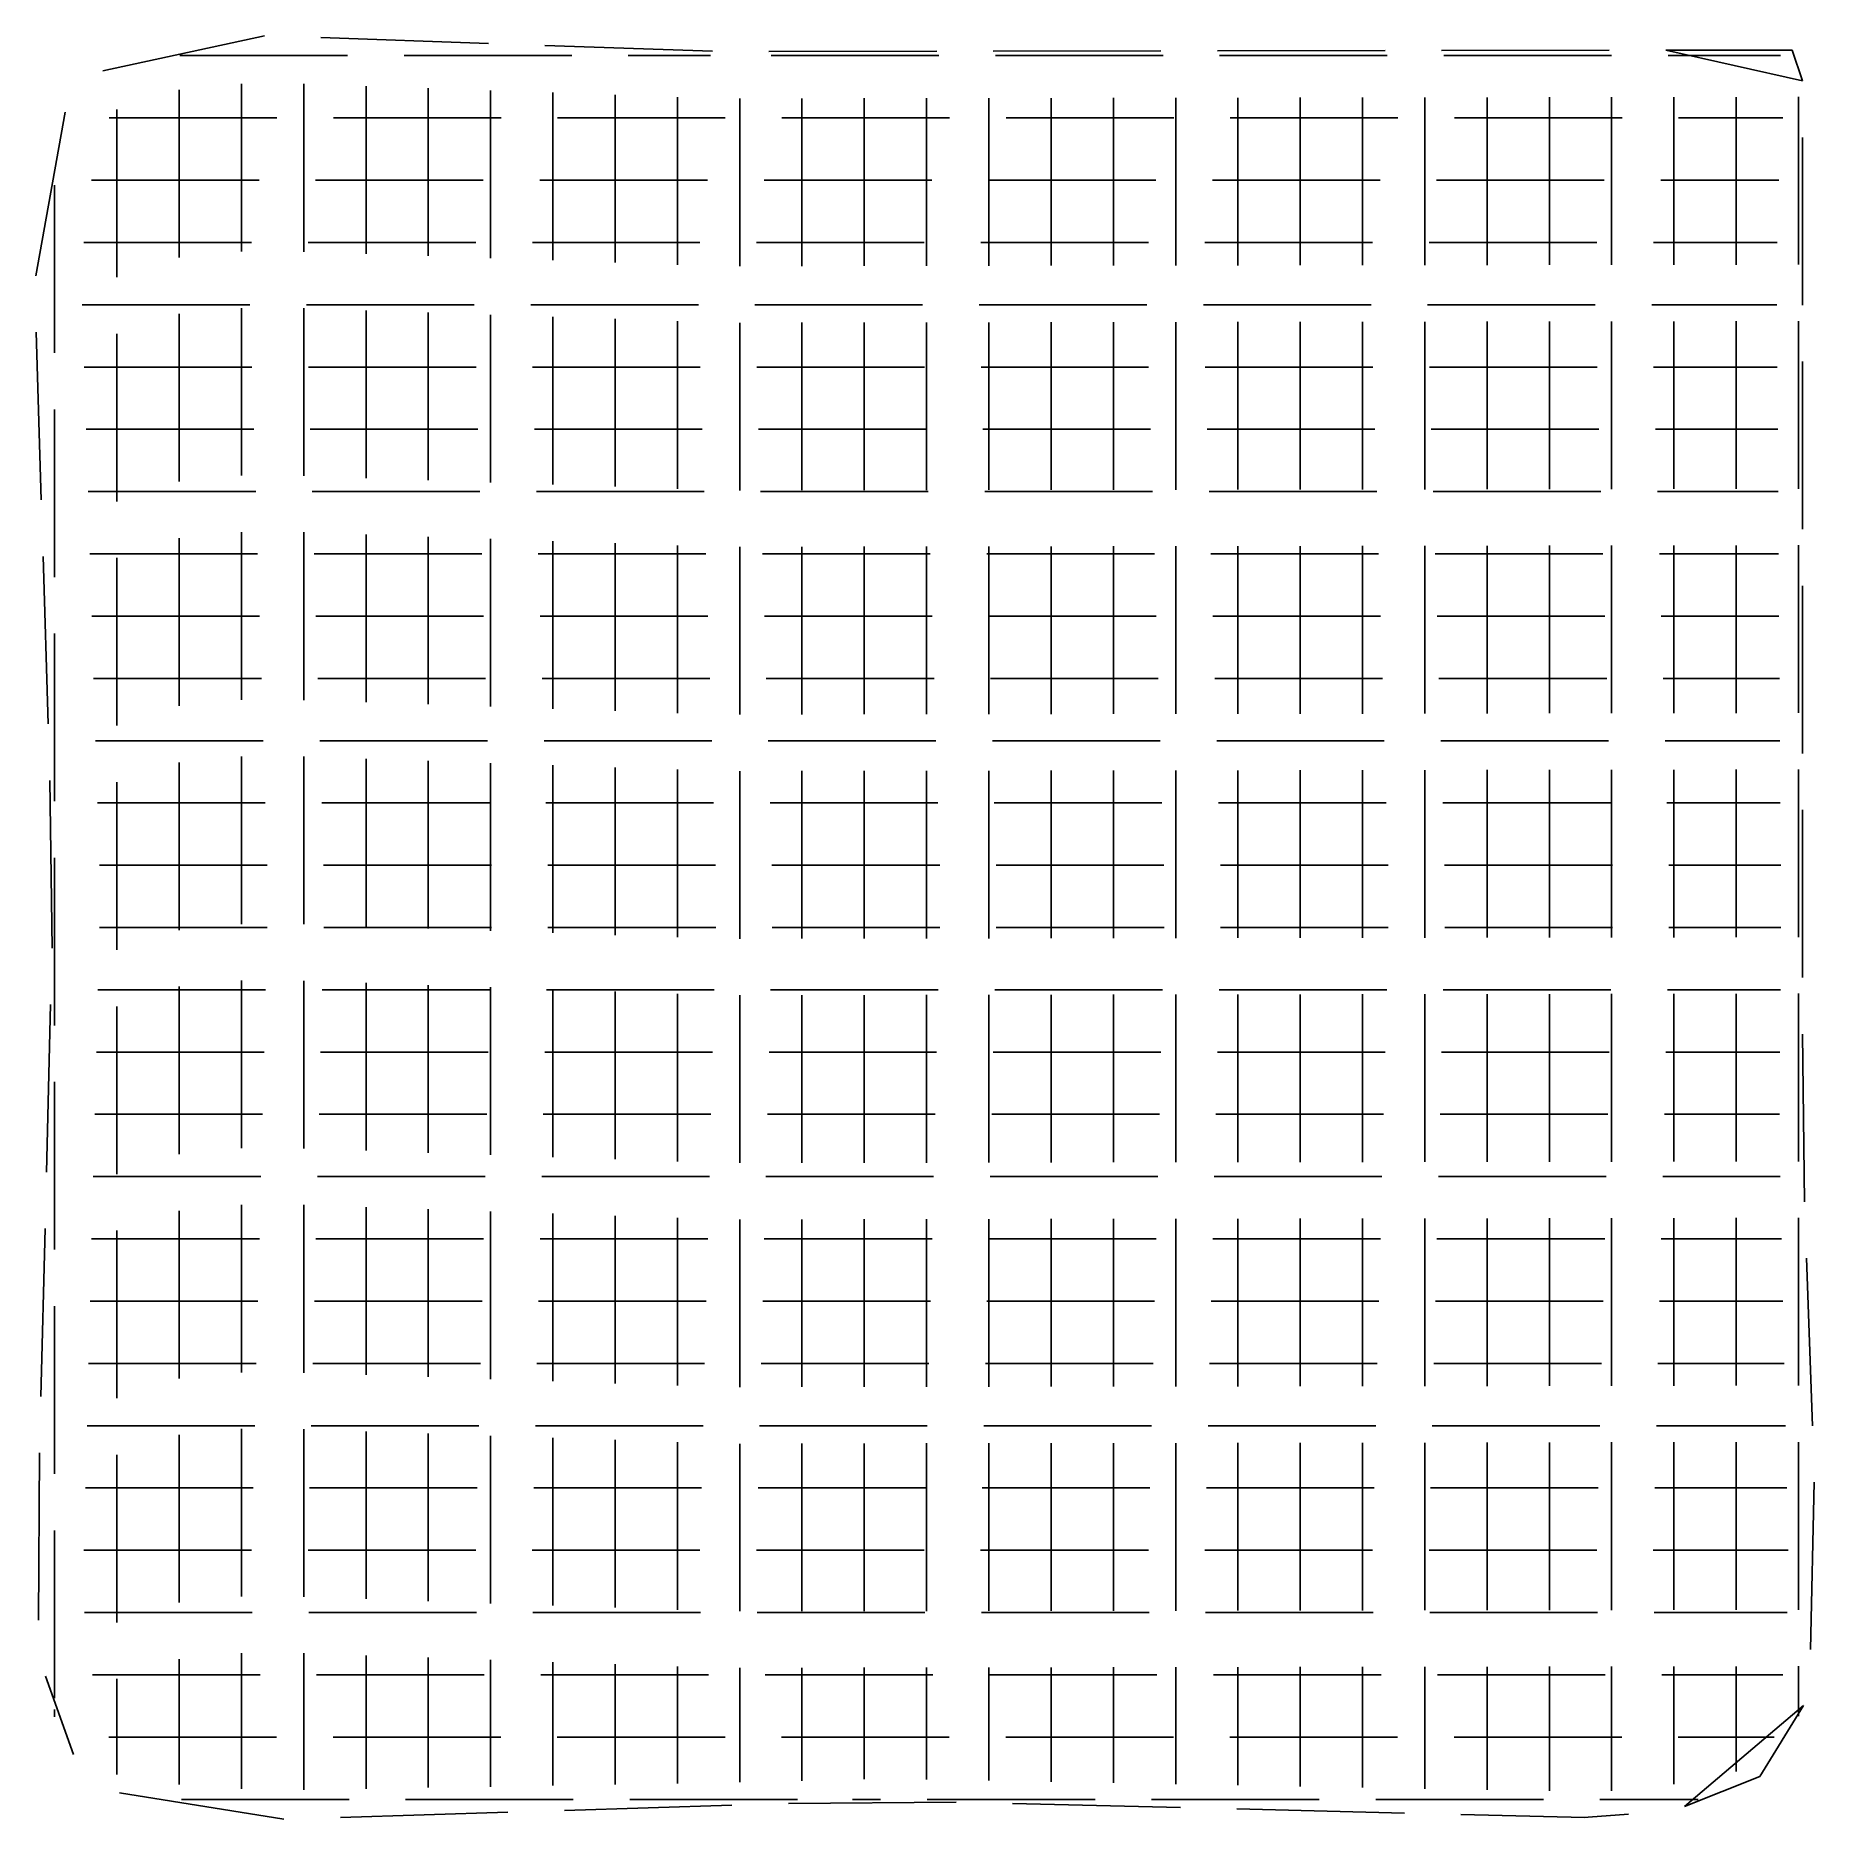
# Model space of a CAD drawing. Extents: x 0.4 to 14.7, y 0.4 to 14.8.
import ezdxf

# ---------------------------------------------------------------- set-up
doc = ezdxf.new("R2010")
doc.units = 0

msp = doc.modelspace()

# ---------------------------------------------------------------- linework, layer by layer
for p, q in [((0.978985, 14.469627), (2.276396, 14.752561)), ((2.729467, 14.736808), (4.075407, 14.690011)), ((4.528419, 14.67426), (5.874303, 14.627465)), ((6.327432, 14.62566), (7.674117, 14.627605)), ((8.127465, 14.62826), (9.473493, 14.630205)), ((9.927521, 14.63086), (11.274016, 14.632805)), ((11.727628, 14.633461), (13.074112, 14.635406)), ((13.528092, 14.636061), (14.543025, 14.637527)), ((14.626218, 14.389661), (13.528092, 14.636061)), ((14.543025, 14.637527), (14.626218, 14.389661)), ((1.598, 14.592238), (2.768, 14.592238)), ((1.598, 14.592238), (2.768, 14.592238)), ((2.768, 14.592238), (2.944, 14.592238)), ((3.398, 14.592238), (4.568, 14.592238)), ((4.568, 14.592238), (4.744, 14.592238)), ((5.198, 14.592238), (5.85944, 14.592238)), ((6.346, 14.592238), (7.516, 14.592238)), ((7.516, 14.592238), (7.692, 14.592238)), ((8.146, 14.592238), (8.322, 14.592238)), ((8.322, 14.592238), (9.492, 14.592238)), ((9.946, 14.592238), (11.116, 14.592238)), ((11.116, 14.592238), (11.292, 14.592238)), ((11.746, 14.592238), (12.916, 14.592238)), ((12.916, 14.592238), (13.092, 14.592238)), ((13.546, 14.592238), (14.44846, 14.592238)), ((2.092849, 14.19), (2.092849, 14.366)), ((2.592849, 14.189), (2.592849, 14.365)), ((3.092849, 14.171), (3.092849, 14.347)), ((3.592849, 13.16), (3.592849, 14.33)), ((1.592849, 14.142), (1.592849, 14.318)), ((2.092849, 13.02), (2.092849, 14.19)), ((2.592849, 13.018), (2.592849, 14.189)), ((4.092849, 13.142), (4.092849, 14.312)), ((4.592849, 13.125), (4.592849, 14.295)), ((5.092849, 13.108), (5.092849, 14.278)), ((5.592849, 13.09), (5.592849, 14.26)), ((6.092849, 13.078), (6.092849, 14.248)), ((6.592849, 13.079), (6.592849, 14.249)), ((7.092849, 13.08), (7.092849, 14.25)), ((7.592849, 13.08022), (7.592849, 14.251)), ((8.092849, 13.081), (8.092849, 14.251)), ((8.592849, 13.082), (8.592849, 14.252)), ((9.092849, 13.083), (9.092849, 14.253)), ((9.592849, 13.083), (9.592849, 14.253)), ((10.092849, 14.078), (10.092849, 14.254)), ((10.592849, 13.085), (10.592849, 14.255)), ((11.092849, 14.08), (11.092849, 14.256)), ((11.592849, 13.086), (11.592849, 14.256)), ((12.092849, 14.081), (12.092849, 14.257)), ((12.592849, 13.088), (12.592849, 14.258)), ((13.092849, 13.088), (13.092849, 14.25878)), ((13.592849, 13.089), (13.592849, 14.259)), ((14.092849, 13.09), (14.092849, 14.26)), ((14.592849, 13.091), (14.592849, 14.261)), ((0.440667, 12.825021), (0.678687, 14.137251)), ((1.031, 14.092238), (1.207, 14.092238)), ((1.031, 14.092238), (1.207, 14.092238)), ((1.092849, 12.989), (1.092849, 14.159)), ((1.207, 14.092238), (2.377, 14.092238)), ((1.592849, 12.972), (1.592849, 14.142)), ((2.831, 14.092238), (3.007, 14.092238)), ((3.007, 14.092238), (4.177, 14.092238)), ((3.092849, 13.001), (3.092849, 14.171)), ((4.631, 14.092238), (4.807, 14.092238)), ((4.807, 14.092238), (5.977, 14.092238)), ((6.431, 14.092238), (6.607, 14.092238)), ((6.607, 14.092238), (7.777, 14.092238)), ((8.231, 14.092238), (9.401, 14.092238)), ((9.401, 14.092238), (9.577, 14.092238)), ((10.031, 14.092238), (11.201, 14.092238)), ((10.092849, 12.908), (10.092849, 14.078)), ((11.092849, 12.909), (11.092849, 14.08)), ((11.201, 14.092238), (11.377, 14.092238)), ((11.831, 14.092238), (13.001, 14.092238)), ((12.092849, 12.911), (12.092849, 14.081)), ((13.001, 14.092238), (13.177, 14.092238)), ((13.631, 14.092238), (14.46716, 14.092238)), ((14.626213, 13.936284), (14.626198, 12.589563)), ((0.592849, 13.376), (0.592849, 13.552)), ((0.888, 13.592238), (2.058, 13.592238)), ((0.888, 13.592238), (2.058, 13.592238)), ((2.058, 13.592238), (2.234, 13.592238)), ((2.688, 13.592238), (3.858, 13.592238)), ((3.858, 13.592238), (4.034, 13.592238)), ((4.488, 13.592238), (4.664, 13.592238)), ((4.664, 13.592238), (5.834, 13.592238)), ((6.288, 13.592238), (6.464, 13.592238)), ((6.464, 13.592238), (7.634, 13.592238)), ((8.088, 13.592238), (8.264, 13.592238)), ((8.264, 13.592238), (9.434, 13.592238)), ((9.888, 13.592238), (11.058, 13.592238)), ((11.058, 13.592238), (11.234, 13.592238)), ((11.688, 13.592238), (12.858, 13.592238)), ((12.858, 13.592238), (13.034, 13.592238)), ((13.488, 13.592238), (14.4357, 13.592238)), ((0.592849, 12.206), (0.592849, 13.376)), ((0.828, 13.092238), (1.998, 13.092238)), ((0.828, 13.092238), (1.998, 13.092238)), ((1.998, 13.092238), (2.174, 13.092238)), ((2.628, 13.092238), (3.798, 13.092238)), ((3.592849, 12.984), (3.592849, 13.16)), ((3.798, 13.092238), (3.974, 13.092238)), ((4.092849, 12.966), (4.092849, 13.142)), ((4.428, 13.092238), (5.598, 13.092238)), ((4.592849, 12.949), (4.592849, 13.125)), ((5.092849, 12.932), (5.092849, 13.108)), ((5.592849, 12.914), (5.592849, 13.09)), ((5.598, 13.092238), (5.774, 13.092238)), ((6.092849, 12.902), (6.092849, 13.078)), ((6.228, 13.092238), (7.398, 13.092238)), ((6.592849, 12.903), (6.592849, 13.079)), ((7.092849, 12.904), (7.092849, 13.08)), ((7.398, 13.092238), (7.574, 13.092238)), ((7.592849, 12.904), (7.592849, 13.08022)), ((8.028, 13.092238), (9.198, 13.092238)), ((8.092849, 12.905), (8.092849, 13.081)), ((8.592849, 12.906), (8.592849, 13.082)), ((9.092849, 12.907), (9.092849, 13.083)), ((9.198, 13.092238), (9.374, 13.092238)), ((9.592849, 12.907), (9.592849, 13.083)), ((9.828, 13.092238), (10.998, 13.092238)), ((10.592849, 12.909), (10.592849, 13.085)), ((10.998, 13.092238), (11.174, 13.092238)), ((11.592849, 12.91), (11.592849, 13.086)), ((11.628, 13.092238), (12.798, 13.092238)), ((12.592849, 12.912), (12.592849, 13.088)), ((12.798, 13.092238), (12.974, 13.092238)), ((13.092849, 12.912), (13.092849, 13.088)), ((13.428, 13.092238), (14.4225, 13.092238)), ((13.592849, 12.913), (13.592849, 13.089)), ((14.092849, 12.914), (14.092849, 13.09)), ((14.592849, 12.91478), (14.592849, 13.091)), ((1.092849, 12.813), (1.092849, 12.989)), ((0.815, 12.592238), (1.985, 12.592238)), ((0.815, 12.592238), (1.985, 12.592238)), ((1.592849, 11.348), (1.592849, 12.518)), ((1.985, 12.592238), (2.161, 12.592238)), ((2.092849, 11.396), (2.092849, 12.566)), ((2.592849, 12.389), (2.592849, 12.565)), ((2.615, 12.592238), (2.791, 12.592238)), ((2.791, 12.592238), (3.961, 12.592238)), ((3.092849, 11.377), (3.092849, 12.547)), ((3.592849, 11.36), (3.592849, 12.53)), ((4.092849, 11.342), (4.092849, 12.512)), ((4.415, 12.592238), (5.585, 12.592238)), ((4.592849, 11.325), (4.592849, 12.495)), ((5.092849, 11.308), (5.092849, 12.478)), ((5.585, 12.592238), (5.761, 12.592238)), ((5.592849, 11.29), (5.592849, 12.46)), ((6.215, 12.592238), (7.385, 12.592238)), ((7.385, 12.592238), (7.561, 12.592238)), ((8.015, 12.592238), (9.185, 12.592238)), ((9.185, 12.592238), (9.361, 12.592238)), ((9.815, 12.592238), (10.985, 12.592238)), ((10.985, 12.592238), (11.161, 12.592238)), ((11.615, 12.592238), (12.785, 12.592238)), ((12.785, 12.592238), (12.961, 12.592238)), ((13.415, 12.592238), (14.41964, 12.592238)), ((13.592849, 12.283), (13.592849, 12.459)), ((14.092849, 11.29), (14.092849, 12.46)), ((14.592849, 11.291), (14.592849, 12.461)), ((0.485655, 11.025284), (0.444445, 12.371144)), ((1.092849, 11.189), (1.092849, 12.359)), ((2.592849, 11.218), (2.592849, 12.389)), ((6.092849, 11.278), (6.092849, 12.448)), ((6.592849, 11.279), (6.592849, 12.449)), ((7.092849, 11.28), (7.092849, 12.45)), ((7.592849, 11.28022), (7.592849, 12.451)), ((8.092849, 11.281), (8.092849, 12.451)), ((8.592849, 11.282), (8.592849, 12.452)), ((9.092849, 11.283), (9.092849, 12.453)), ((9.592849, 11.283), (9.592849, 12.453)), ((10.092849, 11.284), (10.092849, 12.454)), ((10.592849, 11.285), (10.592849, 12.455)), ((11.092849, 12.28), (11.092849, 12.456)), ((11.592849, 12.28), (11.592849, 12.456)), ((12.092849, 11.287), (12.092849, 12.457)), ((12.592849, 11.288), (12.592849, 12.458)), ((13.092849, 11.288), (13.092849, 12.45878)), ((11.092849, 11.109), (11.092849, 12.28)), ((11.592849, 11.11), (11.592849, 12.28)), ((13.592849, 11.113), (13.592849, 12.283)), ((0.83, 12.092238), (1.006, 12.092238)), ((0.83, 12.092238), (1.006, 12.092238)), ((1.006, 12.092238), (2.176, 12.092238)), ((2.63, 12.092238), (3.8, 12.092238)), ((3.8, 12.092238), (3.976, 12.092238)), ((4.43, 12.092238), (5.6, 12.092238)), ((5.6, 12.092238), (5.776, 12.092238)), ((6.23, 12.092238), (6.406, 12.092238)), ((6.406, 12.092238), (7.576, 12.092238)), ((8.03, 12.092238), (9.2, 12.092238)), ((9.2, 12.092238), (9.376, 12.092238)), ((9.83, 12.092238), (11, 12.092238)), ((11, 12.092238), (11.176, 12.092238)), ((11.63, 12.092238), (11.806, 12.092238)), ((11.806, 12.092238), (12.976, 12.092238)), ((13.43, 12.092238), (14.42294, 12.092238)), ((14.626193, 12.136055), (14.626178, 10.790038)), ((0.592849, 10.582), (0.592849, 11.752)), ((0.845, 11.592238), (2.015, 11.592238)), ((0.845, 11.592238), (2.015, 11.592238)), ((2.015, 11.592238), (2.191, 11.592238)), ((2.645, 11.592238), (2.821, 11.592238)), ((2.821, 11.592238), (3.991, 11.592238)), ((4.445, 11.592238), (4.621, 11.592238)), ((4.621, 11.592238), (5.791, 11.592238)), ((6.245, 11.592238), (6.421, 11.592238)), ((6.421, 11.592238), (7.591, 11.592238)), ((8.045, 11.592238), (9.215, 11.592238)), ((9.215, 11.592238), (9.391, 11.592238)), ((9.845, 11.592238), (11.015, 11.592238)), ((11.015, 11.592238), (11.191, 11.592238)), ((11.645, 11.592238), (12.815, 11.592238)), ((12.815, 11.592238), (12.991, 11.592238)), ((13.445, 11.592238), (14.42624, 11.592238)), ((1.592849, 11.172), (1.592849, 11.348)), ((2.092849, 11.22), (2.092849, 11.396)), ((3.092849, 11.201), (3.092849, 11.377)), ((3.592849, 11.184), (3.592849, 11.36)), ((4.092849, 11.166), (4.092849, 11.342)), ((4.592849, 11.149), (4.592849, 11.325)), ((1.092849, 11.013), (1.092849, 11.189)), ((5.092849, 11.132), (5.092849, 11.308)), ((5.592849, 11.114), (5.592849, 11.29)), ((6.092849, 11.102), (6.092849, 11.278)), ((6.592849, 11.103), (6.592849, 11.279)), ((7.092849, 11.104), (7.092849, 11.28)), ((7.592849, 11.104), (7.592849, 11.28022)), ((8.092849, 11.105), (8.092849, 11.281)), ((8.592849, 11.106), (8.592849, 11.282)), ((9.092849, 11.107), (9.092849, 11.283)), ((9.592849, 11.107), (9.592849, 11.283)), ((10.092849, 11.108), (10.092849, 11.284)), ((10.592849, 11.109), (10.592849, 11.285)), ((12.092849, 11.111), (12.092849, 11.287)), ((12.592849, 11.112), (12.592849, 11.288)), ((13.092849, 11.112), (13.092849, 11.288)), ((14.092849, 11.114), (14.092849, 11.29)), ((14.592849, 11.11478), (14.592849, 11.291)), ((0.861, 11.092238), (1.037, 11.092238)), ((0.861, 11.092238), (1.037, 11.092238)), ((1.037, 11.092238), (2.207, 11.092238)), ((2.661, 11.092238), (2.837, 11.092238)), ((2.837, 11.092238), (4.007, 11.092238)), ((4.461, 11.092238), (4.637, 11.092238)), ((4.637, 11.092238), (5.807, 11.092238)), ((6.261, 11.092238), (6.437, 11.092238)), ((6.437, 11.092238), (7.607, 11.092238)), ((8.061, 11.092238), (9.231, 11.092238)), ((9.231, 11.092238), (9.407, 11.092238)), ((9.861, 11.092238), (11.031, 11.092238)), ((11.031, 11.092238), (11.207, 11.092238)), ((11.661, 11.092238), (12.831, 11.092238)), ((12.831, 11.092238), (13.007, 11.092238)), ((13.461, 11.092238), (14.42976, 11.092238)), ((2.092849, 9.596), (2.092849, 10.766)), ((2.592849, 10.589), (2.592849, 10.765)), ((3.092849, 9.577), (3.092849, 10.747)), ((1.592849, 9.548), (1.592849, 10.718)), ((3.592849, 9.56), (3.592849, 10.73)), ((4.092849, 9.542), (4.092849, 10.712)), ((4.592849, 9.525), (4.592849, 10.695)), ((5.092849, 9.508), (5.092849, 10.678)), ((5.592849, 9.49), (5.592849, 10.66)), ((6.092849, 10.472), (6.092849, 10.648)), ((6.592849, 9.479), (6.592849, 10.649)), ((7.092849, 9.48), (7.092849, 10.65)), ((7.592849, 9.48022), (7.592849, 10.651)), ((8.092849, 9.481), (8.092849, 10.651)), ((8.592849, 9.482), (8.592849, 10.652)), ((9.092849, 9.483), (9.092849, 10.653)), ((9.592849, 9.483), (9.592849, 10.653)), ((10.092849, 9.484), (10.092849, 10.654)), ((10.592849, 9.485), (10.592849, 10.655)), ((11.092849, 10.48), (11.092849, 10.656)), ((11.592849, 9.486), (11.592849, 10.656)), ((12.092849, 9.487), (12.092849, 10.657)), ((12.592849, 10.482), (12.592849, 10.658)), ((13.092849, 9.488), (13.092849, 10.65878)), ((13.592849, 9.489), (13.592849, 10.659)), ((14.092849, 9.49), (14.092849, 10.66)), ((14.592849, 10.485), (14.592849, 10.661)), ((0.540726, 9.226744), (0.499554, 10.571354)), ((0.592849, 10.406), (0.592849, 10.582)), ((0.876, 10.592238), (2.046, 10.592238)), ((0.876, 10.592238), (2.046, 10.592238)), ((1.092849, 9.389), (1.092849, 10.559)), ((2.046, 10.592238), (2.222, 10.592238)), ((2.592849, 9.418), (2.592849, 10.589)), ((2.676, 10.592238), (2.852, 10.592238)), ((2.852, 10.592238), (4.022, 10.592238)), ((4.476, 10.592238), (5.646, 10.592238)), ((5.646, 10.592238), (5.822, 10.592238)), ((6.092849, 9.302), (6.092849, 10.472)), ((6.276, 10.592238), (7.446, 10.592238)), ((7.446, 10.592238), (7.622, 10.592238)), ((8.076, 10.592238), (9.246, 10.592238)), ((9.246, 10.592238), (9.422, 10.592238)), ((9.876, 10.592238), (11.046, 10.592238)), ((11.046, 10.592238), (11.222, 10.592238)), ((11.092849, 9.309), (11.092849, 10.48)), ((11.676, 10.592238), (12.846, 10.592238)), ((12.592849, 9.312), (12.592849, 10.482)), ((12.846, 10.592238), (13.022, 10.592238)), ((13.476, 10.592238), (14.43306, 10.592238)), ((14.592849, 9.31478), (14.592849, 10.485)), ((14.626173, 10.336445), (14.626158, 8.989809)), ((0.891, 10.092238), (1.067, 10.092238)), ((0.891, 10.092238), (1.067, 10.092238)), ((1.067, 10.092238), (2.237, 10.092238)), ((2.691, 10.092238), (3.861, 10.092238)), ((3.861, 10.092238), (4.037, 10.092238)), ((4.491, 10.092238), (5.661, 10.092238)), ((5.661, 10.092238), (5.837, 10.092238)), ((6.291, 10.092238), (6.467, 10.092238)), ((6.467, 10.092238), (7.637, 10.092238)), ((8.091, 10.092238), (9.261, 10.092238)), ((9.261, 10.092238), (9.437, 10.092238)), ((9.891, 10.092238), (11.061, 10.092238)), ((11.061, 10.092238), (11.237, 10.092238)), ((11.691, 10.092238), (12.861, 10.092238)), ((12.861, 10.092238), (13.037, 10.092238)), ((13.491, 10.092238), (14.43636, 10.092238)), ((0.592849, 8.782), (0.592849, 9.952)), ((2.092849, 9.42), (2.092849, 9.596)), ((0.906, 9.592238), (1.08222, 9.592238)), ((0.906, 9.592238), (1.08222, 9.592238)), ((1.08222, 9.592238), (2.253, 9.592238)), ((1.592849, 9.372), (1.592849, 9.548)), ((2.706, 9.592238), (3.87678, 9.592238)), ((3.092849, 9.401), (3.092849, 9.577)), ((3.592849, 9.384), (3.592849, 9.56)), ((3.87678, 9.592238), (4.053, 9.592238)), ((4.092849, 9.366), (4.092849, 9.542)), ((4.506, 9.592238), (5.67678, 9.592238)), ((4.592849, 9.349), (4.592849, 9.525)), ((5.092849, 9.332), (5.092849, 9.508)), ((5.592849, 9.314), (5.592849, 9.49)), ((5.67678, 9.592238), (5.853, 9.592238)), ((6.306, 9.592238), (6.48222, 9.592238)), ((6.48222, 9.592238), (7.653, 9.592238)), ((6.592849, 9.303), (6.592849, 9.479)), ((7.092849, 9.304), (7.092849, 9.48)), ((7.592849, 9.304), (7.592849, 9.48022)), ((8.092849, 9.305), (8.092849, 9.481)), ((8.106, 9.592238), (9.27678, 9.592238)), ((8.592849, 9.306), (8.592849, 9.482)), ((9.092849, 9.307), (9.092849, 9.483)), ((9.27678, 9.592238), (9.453, 9.592238)), ((9.592849, 9.307), (9.592849, 9.483)), ((9.906, 9.592238), (11.07678, 9.592238)), ((10.092849, 9.308), (10.092849, 9.484)), ((10.592849, 9.309), (10.592849, 9.485)), ((11.07678, 9.592238), (11.253, 9.592238)), ((11.592849, 9.31), (11.592849, 9.486)), ((11.706, 9.592238), (12.87678, 9.592238)), ((12.092849, 9.311), (12.092849, 9.487)), ((12.87678, 9.592238), (13.053, 9.592238)), ((13.092849, 9.312), (13.092849, 9.488)), ((13.506, 9.592238), (14.43988, 9.592238)), ((13.592849, 9.313), (13.592849, 9.489)), ((14.092849, 9.314), (14.092849, 9.49)), ((1.092849, 9.213), (1.092849, 9.389)), ((0.922, 9.092238), (2.092, 9.092238)), ((0.922, 9.092238), (2.092, 9.092238)), ((2.092, 9.092238), (2.268, 9.092238)), ((2.722, 9.092238), (2.898, 9.092238)), ((2.898, 9.092238), (4.068, 9.092238)), ((4.522, 9.092238), (4.698, 9.092238)), ((4.698, 9.092238), (5.868, 9.092238)), ((6.322, 9.092238), (6.498, 9.092238)), ((6.498, 9.092238), (7.668, 9.092238)), ((8.122, 9.092238), (9.292, 9.092238)), ((9.292, 9.092238), (9.468, 9.092238)), ((9.922, 9.092238), (11.092, 9.092238)), ((11.092, 9.092238), (11.268, 9.092238)), ((11.722, 9.092238), (12.892, 9.092238)), ((12.892, 9.092238), (13.068, 9.092238)), ((13.522, 9.092238), (14.44318, 9.092238)), ((1.592849, 7.748), (1.592849, 8.918)), ((2.092849, 7.796), (2.092849, 8.966)), ((2.592849, 8.789), (2.592849, 8.965)), ((3.092849, 7.777), (3.092849, 8.947)), ((3.592849, 8.754), (3.592849, 8.93)), ((4.092849, 7.742), (4.092849, 8.912)), ((4.592849, 8.719), (4.592849, 8.895)), ((0.57238, 7.426728), (0.554637, 8.772413)), ((0.592849, 8.606), (0.592849, 8.782)), ((1.092849, 8.583), (1.092849, 8.759)), ((2.592849, 7.618), (2.592849, 8.789)), ((3.592849, 7.584), (3.592849, 8.754)), ((5.092849, 8.702), (5.092849, 8.878)), ((5.592849, 8.684), (5.592849, 8.86)), ((6.092849, 8.672), (6.092849, 8.848)), ((6.592849, 7.679), (6.592849, 8.849)), ((7.092849, 8.674), (7.092849, 8.85)), ((7.592849, 7.68022), (7.592849, 8.851)), ((8.092849, 7.681), (8.092849, 8.851)), ((8.592849, 8.676), (8.592849, 8.852)), ((9.092849, 8.677), (9.092849, 8.853)), ((9.592849, 8.677), (9.592849, 8.853)), ((10.092849, 7.684), (10.092849, 8.854)), ((10.592849, 8.679), (10.592849, 8.855)), ((11.092849, 8.68), (11.092849, 8.856)), ((11.592849, 8.68), (11.592849, 8.856)), ((12.092849, 7.687), (12.092849, 8.857)), ((12.592849, 8.682), (12.592849, 8.858)), ((13.092849, 7.688), (13.092849, 8.85878)), ((13.592849, 8.683), (13.592849, 8.859)), ((14.092849, 8.684), (14.092849, 8.86)), ((14.592849, 8.685), (14.592849, 8.861)), ((4.592849, 7.549), (4.592849, 8.719)), ((5.092849, 7.532), (5.092849, 8.702)), ((5.592849, 7.514), (5.592849, 8.684)), ((6.092849, 7.502), (6.092849, 8.672)), ((7.092849, 7.504), (7.092849, 8.674)), ((8.592849, 7.506), (8.592849, 8.676)), ((9.092849, 7.507), (9.092849, 8.677)), ((9.592849, 7.507), (9.592849, 8.677)), ((10.592849, 7.509), (10.592849, 8.679)), ((11.092849, 7.509), (11.092849, 8.68)), ((11.592849, 7.51), (11.592849, 8.68)), ((12.592849, 7.512), (12.592849, 8.682)), ((13.592849, 7.513), (13.592849, 8.683)), ((14.092849, 7.514), (14.092849, 8.684)), ((14.592849, 7.51478), (14.592849, 8.685)), ((0.937, 8.592238), (2.107, 8.592238)), ((0.937, 8.592238), (2.107, 8.592238)), ((1.092849, 7.413), (1.092849, 8.583)), ((2.107, 8.592238), (2.283, 8.592238)), ((2.737, 8.592238), (3.907, 8.592238)), ((3.907, 8.592238), (4.083, 8.592238)), ((4.537, 8.592238), (5.707, 8.592238)), ((5.707, 8.592238), (5.883, 8.592238)), ((6.337, 8.592238), (7.507, 8.592238)), ((7.507, 8.592238), (7.683, 8.592238)), ((8.137, 8.592238), (9.307, 8.592238)), ((9.307, 8.592238), (9.483, 8.592238)), ((9.937, 8.592238), (11.107, 8.592238)), ((11.107, 8.592238), (11.283, 8.592238)), ((11.737, 8.592238), (12.907, 8.592238)), ((12.907, 8.592238), (13.083, 8.592238)), ((13.537, 8.592238), (14.44648, 8.592238)), ((14.626153, 8.536414), (14.626138, 7.18958)), ((0.592849, 6.982), (0.592849, 8.152)), ((0.952, 8.092238), (2.12278, 8.092238)), ((0.952, 8.092238), (2.12278, 8.092238)), ((2.12278, 8.092238), (2.299, 8.092238)), ((2.752, 8.092238), (2.92822, 8.092238)), ((2.92822, 8.092238), (4.099, 8.092238)), ((4.552, 8.092238), (5.72278, 8.092238)), ((5.72278, 8.092238), (5.899, 8.092238)), ((6.352, 8.092238), (7.52278, 8.092238)), ((7.52278, 8.092238), (7.699, 8.092238)), ((8.152, 8.092238), (9.32278, 8.092238)), ((9.32278, 8.092238), (9.499, 8.092238)), ((9.952, 8.092238), (11.12278, 8.092238)), ((11.12278, 8.092238), (11.299, 8.092238)), ((11.752, 8.092238), (12.92278, 8.092238)), ((12.92278, 8.092238), (13.099, 8.092238)), ((13.552, 8.092238), (14.45, 8.092238)), ((1.592849, 7.572), (1.592849, 7.748)), ((2.092849, 7.62), (2.092849, 7.796)), ((3.092849, 7.601), (3.092849, 7.777)), ((4.092849, 7.566), (4.092849, 7.742)), ((0.953, 7.592238), (2.124, 7.592238)), ((0.953, 7.592238), (2.124, 7.592238)), ((2.124, 7.592238), (2.3, 7.592238)), ((2.753, 7.592238), (3.924, 7.592238)), ((3.924, 7.592238), (4.1, 7.592238)), ((4.553, 7.592238), (5.724, 7.592238)), ((5.724, 7.592238), (5.9, 7.592238)), ((6.353, 7.592238), (7.524, 7.592238)), ((6.592849, 7.503), (6.592849, 7.679)), ((7.524, 7.592238), (7.7, 7.592238)), ((7.592849, 7.504), (7.592849, 7.68022)), ((8.092849, 7.505), (8.092849, 7.681)), ((8.153, 7.592238), (9.324, 7.592238)), ((9.324, 7.592238), (9.5, 7.592238)), ((9.953, 7.592238), (11.124, 7.592238)), ((10.092849, 7.508), (10.092849, 7.684)), ((11.124, 7.592238), (11.3, 7.592238)), ((11.753, 7.592238), (12.924, 7.592238)), ((12.092849, 7.511), (12.092849, 7.687)), ((12.924, 7.592238), (13.1, 7.592238)), ((13.092849, 7.512), (13.092849, 7.688)), ((13.553, 7.592238), (14.45022, 7.592238)), ((2.092849, 5.996), (2.092849, 7.166)), ((2.592849, 6.989), (2.592849, 7.165)), ((0.941, 7.092238), (2.111, 7.092238)), ((0.941, 7.092238), (2.111, 7.092238)), ((1.592849, 5.948), (1.592849, 7.118)), ((2.111, 7.092238), (2.287, 7.092238)), ((2.741, 7.092238), (3.911, 7.092238)), ((3.092849, 5.977), (3.092849, 7.147)), ((3.592849, 6.954), (3.592849, 7.13)), ((3.911, 7.092238), (4.087, 7.092238)), ((4.092849, 5.942), (4.092849, 7.112)), ((4.541, 7.092238), (4.717, 7.092238)), ((4.592849, 6.919), (4.592849, 7.095)), ((4.717, 7.092238), (5.887, 7.092238)), ((5.092849, 5.908), (5.092849, 7.078)), ((5.592849, 5.89), (5.592849, 7.06)), ((6.092849, 6.872), (6.092849, 7.048)), ((6.341, 7.092238), (6.517, 7.092238)), ((6.517, 7.092238), (7.687, 7.092238)), ((6.592849, 5.879), (6.592849, 7.049)), ((7.092849, 6.874), (7.092849, 7.05)), ((7.592849, 6.87478), (7.592849, 7.051)), ((8.092849, 5.881), (8.092849, 7.051)), ((8.141, 7.092238), (9.311, 7.092238)), ((8.592849, 5.882), (8.592849, 7.052)), ((9.092849, 6.877), (9.092849, 7.053)), ((9.311, 7.092238), (9.487, 7.092238)), ((9.592849, 6.877), (9.592849, 7.053)), ((9.941, 7.092238), (10.117, 7.092238)), ((10.092849, 5.884), (10.092849, 7.054)), ((10.117, 7.092238), (11.287, 7.092238)), ((10.592849, 5.885), (10.592849, 7.055)), ((11.092849, 6.88), (11.092849, 7.056)), ((11.592849, 6.88), (11.592849, 7.056)), ((11.741, 7.092238), (12.911, 7.092238)), ((12.092849, 5.887), (12.092849, 7.057)), ((12.592849, 6.882), (12.592849, 7.058)), ((12.911, 7.092238), (13.087, 7.092238)), ((13.092849, 5.888), (13.092849, 7.05878)), ((13.541, 7.092238), (14.44736, 7.092238)), ((13.592849, 5.889), (13.592849, 7.059)), ((14.092849, 5.89), (14.092849, 7.06)), ((14.592849, 6.885), (14.592849, 7.061)), ((0.527022, 5.627199), (0.56096, 6.973654)), ((0.592849, 6.806), (0.592849, 6.982)), ((1.092849, 5.789), (1.092849, 6.959)), ((2.592849, 5.818), (2.592849, 6.989)), ((3.592849, 5.784), (3.592849, 6.954)), ((4.592849, 5.749), (4.592849, 6.919)), ((7.092849, 5.704), (7.092849, 6.874)), ((7.592849, 5.704), (7.592849, 6.87478)), ((9.092849, 5.707), (9.092849, 6.877)), ((9.592849, 5.707), (9.592849, 6.877)), ((11.092849, 5.709), (11.092849, 6.88)), ((11.592849, 5.71), (11.592849, 6.88)), ((12.592849, 5.712), (12.592849, 6.882)), ((14.592849, 5.71478), (14.592849, 6.885)), ((6.092849, 5.702), (6.092849, 6.872)), ((14.626133, 6.736368), (14.640704, 5.390619)), ((0.928, 6.592238), (2.098, 6.592238)), ((0.928, 6.592238), (2.098, 6.592238)), ((2.098, 6.592238), (2.274, 6.592238)), ((2.728, 6.592238), (3.898, 6.592238)), ((3.898, 6.592238), (4.074, 6.592238)), ((4.528, 6.592238), (4.704, 6.592238)), ((4.704, 6.592238), (5.874, 6.592238)), ((6.328, 6.592238), (6.504, 6.592238)), ((6.504, 6.592238), (7.674, 6.592238)), ((8.128, 6.592238), (9.298, 6.592238)), ((9.298, 6.592238), (9.474, 6.592238)), ((9.928, 6.592238), (10.104, 6.592238)), ((10.104, 6.592238), (11.274, 6.592238)), ((11.728, 6.592238), (12.898, 6.592238)), ((12.898, 6.592238), (13.074, 6.592238)), ((13.528, 6.592238), (14.4445, 6.592238)), ((0.592849, 5.182), (0.592849, 6.352)), ((0.916, 6.092238), (2.086, 6.092238)), ((0.916, 6.092238), (2.086, 6.092238)), ((2.086, 6.092238), (2.262, 6.092238)), ((2.716, 6.092238), (2.892, 6.092238)), ((2.892, 6.092238), (4.062, 6.092238)), ((4.516, 6.092238), (5.686, 6.092238)), ((5.686, 6.092238), (5.862, 6.092238)), ((6.316, 6.092238), (7.486, 6.092238)), ((7.486, 6.092238), (7.662, 6.092238)), ((8.116, 6.092238), (9.286, 6.092238)), ((9.286, 6.092238), (9.462, 6.092238)), ((9.916, 6.092238), (11.086, 6.092238)), ((11.086, 6.092238), (11.262, 6.092238)), ((11.716, 6.092238), (11.892, 6.092238)), ((11.892, 6.092238), (13.062, 6.092238)), ((13.516, 6.092238), (14.44186, 6.092238)), ((1.592849, 5.772), (1.592849, 5.948)), ((2.092849, 5.82), (2.092849, 5.996)), ((3.092849, 5.801), (3.092849, 5.977)), ((4.092849, 5.766), (4.092849, 5.942)), ((5.092849, 5.732), (5.092849, 5.908)), ((5.592849, 5.714), (5.592849, 5.89)), ((6.592849, 5.703), (6.592849, 5.879)), ((8.092849, 5.705), (8.092849, 5.881)), ((8.592849, 5.706), (8.592849, 5.882)), ((10.092849, 5.708), (10.092849, 5.884)), ((10.592849, 5.709), (10.592849, 5.885)), ((12.092849, 5.711), (12.092849, 5.887)), ((13.092849, 5.712), (13.092849, 5.888)), ((13.592849, 5.713), (13.592849, 5.889)), ((14.092849, 5.714), (14.092849, 5.89)), ((1.092849, 5.613), (1.092849, 5.789)), ((0.903, 5.592238), (1.079, 5.592238)), ((0.903, 5.592238), (1.079, 5.592238)), ((1.079, 5.592238), (2.249, 5.592238)), ((2.703, 5.592238), (3.873, 5.592238)), ((3.873, 5.592238), (4.049, 5.592238)), ((4.503, 5.592238), (5.673, 5.592238)), ((5.673, 5.592238), (5.849, 5.592238)), ((6.303, 5.592238), (7.473, 5.592238)), ((7.473, 5.592238), (7.649, 5.592238)), ((8.103, 5.592238), (9.273, 5.592238)), ((9.273, 5.592238), (9.449, 5.592238)), ((9.903, 5.592238), (11.073, 5.592238)), ((11.073, 5.592238), (11.249, 5.592238)), ((11.703, 5.592238), (12.873, 5.592238)), ((12.873, 5.592238), (13.049, 5.592238)), ((13.503, 5.592238), (14.44524, 5.592238)), ((1.592849, 4.148), (1.592849, 5.318)), ((2.092849, 4.196), (2.092849, 5.366)), ((2.592849, 5.189), (2.592849, 5.365)), ((3.092849, 4.177), (3.092849, 5.347)), ((3.592849, 4.16), (3.592849, 5.33)), ((4.092849, 4.142), (4.092849, 5.312)), ((0.481669, 3.827901), (0.515604, 5.174229)), ((0.592849, 5.006), (0.592849, 5.182)), ((1.092849, 4.983), (1.092849, 5.159)), ((2.592849, 4.018), (2.592849, 5.189)), ((4.592849, 5.119), (4.592849, 5.295)), ((5.092849, 4.108), (5.092849, 5.278)), ((5.592849, 5.084), (5.592849, 5.26)), ((6.092849, 4.078), (6.092849, 5.248)), ((6.592849, 4.079), (6.592849, 5.249)), ((7.092849, 5.074), (7.092849, 5.25)), ((7.592849, 4.08022), (7.592849, 5.251)), ((8.092849, 4.081), (8.092849, 5.251)), ((8.592849, 5.076), (8.592849, 5.252)), ((9.092849, 4.083), (9.092849, 5.253)), ((9.592849, 4.083), (9.592849, 5.253)), ((10.092849, 4.084), (10.092849, 5.254)), ((10.592849, 5.079), (10.592849, 5.255)), ((11.092849, 5.08), (11.092849, 5.256)), ((11.592849, 4.086), (11.592849, 5.256)), ((12.092849, 4.087), (12.092849, 5.257)), ((12.592849, 5.082), (12.592849, 5.258)), ((13.092849, 4.088), (13.092849, 5.25878)), ((13.592849, 4.089), (13.592849, 5.259)), ((14.092849, 5.084), (14.092849, 5.26)), ((14.592849, 4.091), (14.592849, 5.261)), ((0.89, 5.092238), (1.06622, 5.092238)), ((0.89, 5.092238), (1.06622, 5.092238)), ((1.06622, 5.092238), (2.237, 5.092238)), ((2.69, 5.092238), (3.86078, 5.092238)), ((3.86078, 5.092238), (4.037, 5.092238)), ((4.49, 5.092238), (5.66078, 5.092238)), ((4.592849, 3.949), (4.592849, 5.119)), ((5.592849, 3.914), (5.592849, 5.084)), ((5.66078, 5.092238), (5.837, 5.092238)), ((6.29, 5.092238), (6.46622, 5.092238)), ((6.46622, 5.092238), (7.637, 5.092238)), ((7.092849, 3.904), (7.092849, 5.074)), ((8.09, 5.092238), (9.26078, 5.092238)), ((8.592849, 3.906), (8.592849, 5.076)), ((9.26078, 5.092238), (9.437, 5.092238)), ((9.89, 5.092238), (11.06078, 5.092238)), ((10.592849, 3.909), (10.592849, 5.079)), ((11.06078, 5.092238), (11.237, 5.092238)), ((11.092849, 3.909), (11.092849, 5.08)), ((11.69, 5.092238), (12.86078, 5.092238)), ((12.592849, 3.912), (12.592849, 5.082)), ((12.86078, 5.092238), (13.037, 5.092238)), ((13.49, 5.092238), (14.45586, 5.092238)), ((14.092849, 3.914), (14.092849, 5.084)), ((1.092849, 3.813), (1.092849, 4.983)), ((14.656716, 4.936294), (14.704122, 3.591222)), ((0.878, 4.592238), (1.054, 4.592238)), ((0.878, 4.592238), (1.054, 4.592238)), ((1.054, 4.592238), (2.224, 4.592238)), ((2.678, 4.592238), (3.848, 4.592238)), ((3.848, 4.592238), (4.024, 4.592238)), ((4.478, 4.592238), (5.648, 4.592238)), ((5.648, 4.592238), (5.824, 4.592238)), ((6.278, 4.592238), (6.454, 4.592238)), ((6.454, 4.592238), (7.624, 4.592238)), ((8.078, 4.592238), (9.248, 4.592238)), ((9.248, 4.592238), (9.424, 4.592238)), ((9.878, 4.592238), (11.048, 4.592238)), ((11.048, 4.592238), (11.224, 4.592238)), ((11.678, 4.592238), (11.854, 4.592238)), ((11.854, 4.592238), (13.024, 4.592238)), ((13.478, 4.592238), (14.46704, 4.592238)), ((0.592849, 3.382), (0.592849, 4.552)), ((2.092849, 4.02), (2.092849, 4.196)), ((3.092849, 4.001), (3.092849, 4.177)), ((3.592849, 3.984), (3.592849, 4.16)), ((0.865, 4.092238), (1.041, 4.092238)), ((0.865, 4.092238), (1.041, 4.092238)), ((1.041, 4.092238), (2.211, 4.092238)), ((1.592849, 3.972), (1.592849, 4.148)), ((2.665, 4.092238), (3.835, 4.092238)), ((3.835, 4.092238), (4.011, 4.092238)), ((4.092849, 3.966), (4.092849, 4.142)), ((4.465, 4.092238), (5.635, 4.092238)), ((5.092849, 3.932), (5.092849, 4.108)), ((5.635, 4.092238), (5.811, 4.092238)), ((6.092849, 3.902), (6.092849, 4.078)), ((6.265, 4.092238), (7.435, 4.092238)), ((6.592849, 3.903), (6.592849, 4.079)), ((7.435, 4.092238), (7.611, 4.092238)), ((7.592849, 3.904), (7.592849, 4.08022)), ((8.065, 4.092238), (9.235, 4.092238)), ((8.092849, 3.905), (8.092849, 4.081)), ((9.092849, 3.907), (9.092849, 4.083)), ((9.235, 4.092238), (9.411, 4.092238)), ((9.592849, 3.907), (9.592849, 4.083)), ((9.865, 4.092238), (11.035, 4.092238)), ((10.092849, 3.908), (10.092849, 4.084)), ((11.035, 4.092238), (11.211, 4.092238)), ((11.592849, 3.91), (11.592849, 4.086)), ((11.665, 4.092238), (11.841, 4.092238)), ((11.841, 4.092238), (13.011, 4.092238)), ((12.092849, 3.911), (12.092849, 4.087)), ((13.092849, 3.912), (13.092849, 4.088)), ((13.465, 4.092238), (14.47822, 4.092238)), ((13.592849, 3.913), (13.592849, 4.089)), ((14.592849, 3.91478), (14.592849, 4.091)), ((0.853, 3.592238), (1.029, 3.592238)), ((0.853, 3.592238), (1.029, 3.592238)), ((1.029, 3.592238), (2.199, 3.592238)), ((2.653, 3.592238), (2.829, 3.592238)), ((2.829, 3.592238), (3.999, 3.592238)), ((4.453, 3.592238), (4.629, 3.592238)), ((4.629, 3.592238), (5.799, 3.592238)), ((6.253, 3.592238), (6.429, 3.592238)), ((6.429, 3.592238), (7.599, 3.592238)), ((8.053, 3.592238), (8.229, 3.592238)), ((8.229, 3.592238), (9.399, 3.592238)), ((9.853, 3.592238), (11.023, 3.592238)), ((11.023, 3.592238), (11.199, 3.592238)), ((11.653, 3.592238), (12.823, 3.592238)), ((12.823, 3.592238), (12.999, 3.592238)), ((13.453, 3.592238), (14.48884, 3.592238)), ((1.592849, 2.348), (1.592849, 3.518)), ((2.092849, 2.396), (2.092849, 3.566)), ((2.592849, 3.389), (2.592849, 3.565)), ((3.092849, 2.377), (3.092849, 3.547)), ((3.592849, 2.36), (3.592849, 3.53)), ((4.092849, 2.342), (4.092849, 3.512)), ((4.592849, 2.325), (4.592849, 3.495)), ((5.092849, 2.308), (5.092849, 3.478)), ((5.592849, 3.284), (5.592849, 3.46)), ((6.092849, 3.272), (6.092849, 3.448)), ((6.592849, 2.279), (6.592849, 3.449)), ((7.092849, 2.28), (7.092849, 3.45)), ((7.592849, 2.28022), (7.592849, 3.451)), ((8.092849, 2.281), (8.092849, 3.451)), ((8.592849, 3.276), (8.592849, 3.452)), ((9.092849, 2.283), (9.092849, 3.453)), ((9.592849, 2.283), (9.592849, 3.453)), ((10.092849, 2.284), (10.092849, 3.454)), ((10.592849, 2.285), (10.592849, 3.455)), ((11.092849, 3.28), (11.092849, 3.456)), ((11.592849, 3.28), (11.592849, 3.456)), ((12.092849, 2.287), (12.092849, 3.457)), ((12.592849, 2.288), (12.592849, 3.458)), ((13.092849, 2.288), (13.092849, 3.45878)), ((13.592849, 2.289), (13.592849, 3.459)), ((14.092849, 3.284), (14.092849, 3.46)), ((14.592849, 2.291), (14.592849, 3.461)), ((0.464009, 2.029818), (0.470254, 3.375009)), ((0.592849, 3.206), (0.592849, 3.382)), ((1.092849, 2.189), (1.092849, 3.359)), ((2.592849, 2.218), (2.592849, 3.389)), ((5.592849, 2.114), (5.592849, 3.284)), ((6.092849, 2.102), (6.092849, 3.272)), ((8.592849, 2.106), (8.592849, 3.276)), ((11.092849, 2.109), (11.092849, 3.28)), ((11.592849, 2.11), (11.592849, 3.28)), ((14.092849, 2.114), (14.092849, 3.284)), ((0.84, 3.092238), (2.01, 3.092238)), ((0.84, 3.092238), (2.01, 3.092238)), ((2.01, 3.092238), (2.186, 3.092238)), ((2.64, 3.092238), (3.81, 3.092238)), ((3.81, 3.092238), (3.986, 3.092238)), ((4.44, 3.092238), (4.616, 3.092238)), ((4.616, 3.092238), (5.786, 3.092238)), ((6.24, 3.092238), (6.416, 3.092238)), ((6.416, 3.092238), (7.586, 3.092238)), ((8.04, 3.092238), (8.216, 3.092238)), ((8.216, 3.092238), (9.386, 3.092238)), ((9.84, 3.092238), (11.01, 3.092238)), ((11.01, 3.092238), (11.186, 3.092238)), ((11.64, 3.092238), (12.81, 3.092238)), ((12.81, 3.092238), (12.986, 3.092238)), ((13.44, 3.092238), (14.50002, 3.092238)), ((14.720103, 3.137777), (14.690397, 1.79602)), ((0.592849, 1.581102), (0.592849, 2.752)), ((0.827, 2.592238), (1.998, 2.592238)), ((0.827, 2.592238), (1.998, 2.592238)), ((1.998, 2.592238), (2.174, 2.592238)), ((2.627, 2.592238), (3.798, 2.592238)), ((3.798, 2.592238), (3.974, 2.592238)), ((4.427, 2.592238), (5.598, 2.592238)), ((5.598, 2.592238), (5.774, 2.592238)), ((6.227, 2.592238), (7.398, 2.592238)), ((7.398, 2.592238), (7.574, 2.592238)), ((8.027, 2.592238), (9.198, 2.592238)), ((9.198, 2.592238), (9.374, 2.592238)), ((9.827, 2.592238), (10.998, 2.592238)), ((10.998, 2.592238), (11.174, 2.592238)), ((11.627, 2.592238), (12.798, 2.592238)), ((12.798, 2.592238), (12.974, 2.592238)), ((13.427, 2.592238), (14.51064, 2.592238)), ((1.592849, 2.172), (1.592849, 2.348)), ((2.092849, 2.22), (2.092849, 2.396)), ((3.092849, 2.201), (3.092849, 2.377)), ((3.592849, 2.184), (3.592849, 2.36)), ((4.092849, 2.166), (4.092849, 2.342)), ((4.592849, 2.149), (4.592849, 2.325)), ((5.092849, 2.132), (5.092849, 2.308)), ((1.092849, 2.013), (1.092849, 2.189)), ((6.592849, 2.103), (6.592849, 2.279)), ((7.092849, 2.104), (7.092849, 2.28)), ((7.592849, 2.104), (7.592849, 2.28022)), ((8.092849, 2.105), (8.092849, 2.281)), ((9.092849, 2.107), (9.092849, 2.283)), ((9.592849, 2.107), (9.592849, 2.283)), ((10.092849, 2.108), (10.092849, 2.284)), ((10.592849, 2.109), (10.592849, 2.285)), ((12.092849, 2.111), (12.092849, 2.287)), ((12.592849, 2.112), (12.592849, 2.288)), ((13.092849, 2.112), (13.092849, 2.288)), ((13.592849, 2.113), (13.592849, 2.289)), ((14.592849, 2.11478), (14.592849, 2.291)), ((0.833, 2.092238), (2.003, 2.092238)), ((0.833, 2.092238), (2.003, 2.092238)), ((2.003, 2.092238), (2.179, 2.092238)), ((2.633, 2.092238), (3.803, 2.092238)), ((3.803, 2.092238), (3.979, 2.092238)), ((4.433, 2.092238), (5.603, 2.092238)), ((5.603, 2.092238), (5.779, 2.092238)), ((6.233, 2.092238), (6.409, 2.092238)), ((6.409, 2.092238), (7.579, 2.092238)), ((8.033, 2.092238), (9.203, 2.092238)), ((9.203, 2.092238), (9.379, 2.092238)), ((9.833, 2.092238), (11.003, 2.092238)), ((11.003, 2.092238), (11.179, 2.092238)), ((11.633, 2.092238), (11.809, 2.092238)), ((11.809, 2.092238), (12.979, 2.092238)), ((13.433, 2.092238), (14.50316, 2.092238)), ((2.092849, 0.67634), (2.092849, 1.766)), ((2.092849, 0.67634), (2.092849, 1.766)), ((2.592849, 0.6691), (2.592849, 1.765)), ((2.592849, 0.6691), (2.592849, 1.765)), ((3.092849, 0.67762), (3.092849, 1.747)), ((3.092849, 0.67762), (3.092849, 1.747)), ((3.592849, 0.68636), (3.592849, 1.73)), ((3.592849, 0.68636), (3.592849, 1.73)), ((0.743571, 0.952178), (0.520362, 1.580149)), ((0.592849, 1.405727), (0.592849, 1.581102)), ((0.896, 1.592238), (2.066, 1.592238)), ((0.896, 1.592238), (2.066, 1.592238)), ((1.592849, 0.71102), (1.592849, 1.718)), ((1.592849, 0.71102), (1.592849, 1.718)), ((2.066, 1.592238), (2.242, 1.592238)), ((2.696, 1.592238), (3.866, 1.592238)), ((3.866, 1.592238), (4.042, 1.592238)), ((4.092849, 0.6941), (4.092849, 1.712)), ((4.092849, 0.6941), (4.092849, 1.712)), ((4.496, 1.592238), (4.672, 1.592238)), ((4.592849, 0.70284), (4.592849, 1.695)), ((4.592849, 0.70284), (4.592849, 1.695)), ((4.672, 1.592238), (5.842, 1.592238)), ((5.092849, 0.71158), (5.092849, 1.678)), ((5.092849, 0.71158), (5.092849, 1.678)), ((5.592849, 0.7201), (5.592849, 1.66)), ((5.592849, 0.7201), (5.592849, 1.66)), ((6.092849, 0.72994), (6.092849, 1.648)), ((6.092849, 0.72994), (6.092849, 1.648)), ((6.296, 1.592238), (6.472, 1.592238)), ((6.472, 1.592238), (7.642, 1.592238)), ((6.592849, 0.74186), (6.592849, 1.649)), ((6.592849, 0.74186), (6.592849, 1.649)), ((7.092849, 0.75456), (7.092849, 1.65)), ((7.092849, 0.75456), (7.092849, 1.65)), ((7.592849, 0.75144), (7.592849, 1.65078)), ((7.592849, 0.75144), (7.592849, 1.65078)), ((8.092849, 0.7423), (8.092849, 1.651)), ((8.092849, 0.7423), (8.092849, 1.651)), ((8.096, 1.592238), (9.266, 1.592238)), ((8.592849, 0.73316), (8.592849, 1.652)), ((8.592849, 0.73316), (8.592849, 1.652)), ((9.092849, 0.72402), (9.092849, 1.653)), ((9.092849, 0.72402), (9.092849, 1.653)), ((9.266, 1.592238), (9.442, 1.592238)), ((9.592849, 0.71466), (9.592849, 1.653)), ((9.592849, 0.71466), (9.592849, 1.653)), ((9.896, 1.592238), (10.072, 1.592238)), ((10.072, 1.592238), (11.242, 1.592238)), ((10.092849, 0.70552), (10.092849, 1.654)), ((10.092849, 0.70552), (10.092849, 1.654)), ((10.592849, 0.69638), (10.592849, 1.655)), ((10.592849, 0.69638), (10.592849, 1.655)), ((11.092849, 0.68702), (11.092849, 1.65578)), ((11.092849, 0.68702), (11.092849, 1.65578)), ((11.592849, 0.67788), (11.592849, 1.656)), ((11.592849, 0.67788), (11.592849, 1.656)), ((11.696, 1.592238), (12.866, 1.592238)), ((12.092849, 0.66874), (12.092849, 1.657)), ((12.092849, 0.66874), (12.092849, 1.657)), ((12.592849, 0.6596), (12.592849, 1.658)), ((12.592849, 0.6596), (12.592849, 1.658)), ((12.866, 1.592238), (13.042, 1.592238)), ((13.092849, 0.6596), (13.092849, 1.65878)), ((13.092849, 0.6596), (13.092849, 1.65878)), ((13.496, 1.592238), (14.4671, 1.592238)), ((13.592849, 0.71286), (13.592849, 1.659)), ((13.592849, 0.71286), (13.592849, 1.659)), ((14.092849, 0.81526), (14.092849, 1.66)), ((14.092849, 0.81526), (14.092849, 1.66)), ((14.592849, 1.26164), (14.592849, 1.661)), ((1.092849, 0.79304), (1.092849, 1.559)), ((1.092849, 0.79304), (1.092849, 1.559)), ((0.592849, 1.254), (0.592849, 1.312559)), ((0.592849, 1.254), (0.592849, 1.312559)), ((13.676593, 0.534053), (14.632766, 1.34568)), ((14.632766, 1.34568), (14.282612, 0.77584)), ((14.592849, 1.26142), (14.592849, 1.26164)), ((14.592849, 1.26142), (14.592849, 1.26164)), ((1.028, 1.092238), (1.20422, 1.092238)), ((1.028, 1.092238), (1.20422, 1.092238)), ((1.20422, 1.092238), (2.375, 1.092238)), ((2.828, 1.092238), (3.99878, 1.092238)), ((3.99878, 1.092238), (4.175, 1.092238)), ((4.628, 1.092238), (4.80422, 1.092238)), ((4.80422, 1.092238), (5.975, 1.092238)), ((6.428, 1.092238), (7.59878, 1.092238)), ((7.59878, 1.092238), (7.775, 1.092238)), ((8.228, 1.092238), (8.40422, 1.092238)), ((8.40422, 1.092238), (9.575, 1.092238)), ((10.028, 1.092238), (11.19878, 1.092238)), ((11.19878, 1.092238), (11.375, 1.092238)), ((11.828, 1.092238), (12.99878, 1.092238)), ((12.99878, 1.092238), (13.175, 1.092238)), ((13.628, 1.092238), (14.3973, 1.092238)), ((14.282612, 0.77584), (13.676593, 0.534053)), ((2.432504, 0.431888), (1.114539, 0.644853)), ((2.432504, 0.431888), (1.114539, 0.644853)), ((1.611, 0.592238), (2.781, 0.592238)), ((1.611, 0.592238), (2.781, 0.592238)), ((2.781, 0.592238), (2.957, 0.592238)), ((3.411, 0.592238), (3.587, 0.592238)), ((3.587, 0.592238), (4.757, 0.592238)), ((5.211, 0.592238), (5.387, 0.592238)), ((5.387, 0.592238), (6.557, 0.592238)), ((6.99736, 0.592238), (7.22278, 0.592238)), ((7.599, 0.592238), (8.77, 0.592238)), ((8.77, 0.592238), (8.946, 0.592238)), ((9.399, 0.592238), (10.57, 0.592238)), ((10.57, 0.592238), (10.746, 0.592238)), ((11.199, 0.592238), (12.37, 0.592238)), ((12.37, 0.592238), (12.546, 0.592238)), ((12.999, 0.592238), (13.78624, 0.592238)), ((4.231594, 0.488826), (2.88661, 0.44626)), ((6.03069, 0.545764), (4.685806, 0.503201)), ((7.830705, 0.568893), (6.48522, 0.560149)), ((9.630289, 0.525739), (8.283736, 0.55803)), ((11.429638, 0.482591), (10.083538, 0.514871)), ((12.878352, 0.447851), (11.882593, 0.471729)), ((12.904736, 0.449874), (12.878352, 0.447851)), ((13.227286, 0.473076), (12.904736, 0.449874))]:
    msp.add_line(p, q)

doc.saveas('drawing.dxf')
